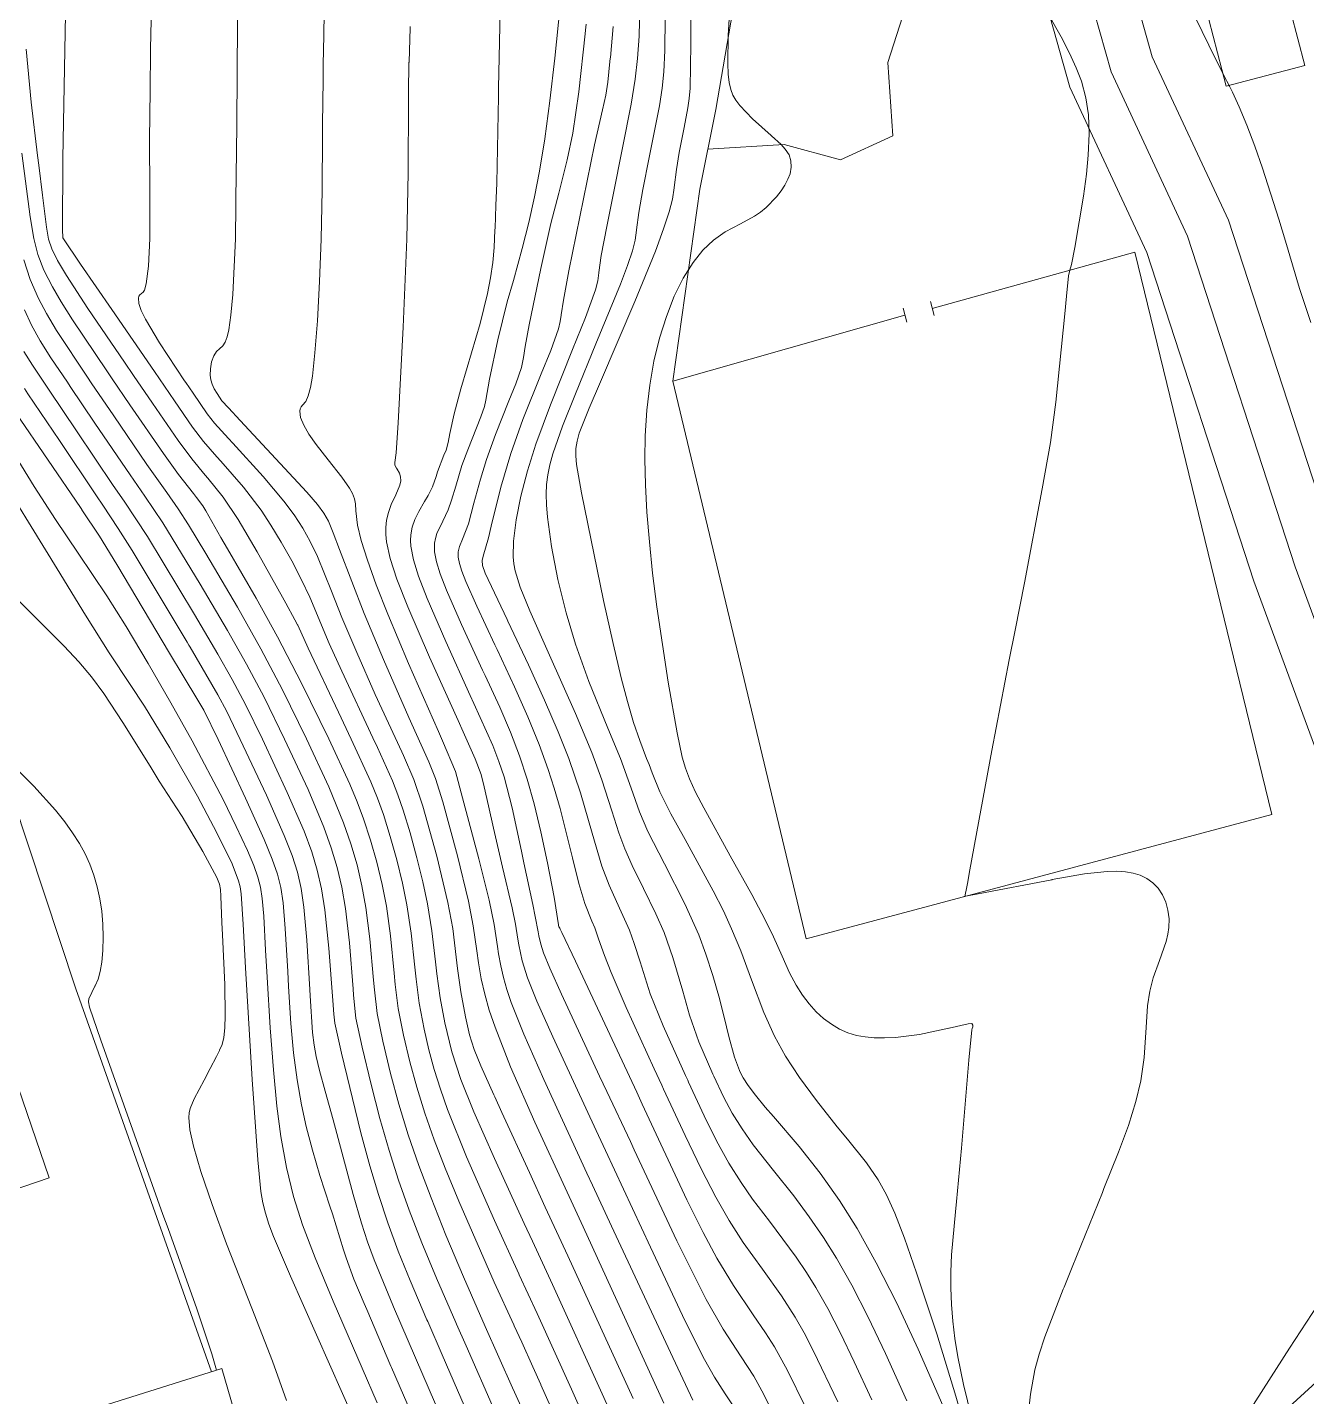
# Model space of a CAD drawing. Header units: metres. Extents: x 1233805 to 1234355, y 654698 to 655114.
# Drawn here: x 1234171.64 to 1234215.41, y 654965.38 to 655012.24 of the extents above; entities that cross this region are included whole.
import ezdxf

# ---------------------------------------------------------------- set-up
doc = ezdxf.new("R2010")
doc.units = ezdxf.units.M

msp = doc.modelspace()

# ---------------------------------------------------------------- linework, layer by layer
at = {"layer": 'ИИ_ГОРИЗОНТАЛИ_ОСН', "lineweight": 0}
for points, elevation in [([(1234181.818, 655014.294), (1234181.779, 655011.97), (1234181.763, 655010.956), (1234181.754, 655010.437), (1234181.736, 655008.909), (1234181.735, 655008.553), (1234181.722, 655006.662), (1234181.686, 655004.995), (1234181.632, 655003.539), (1234181.56, 655002.195), (1234181.479, 655001.101), (1234181.393, 655000.306), (1234181.327, 654999.915), (1234181.251, 654999.625), (1234181.165, 654999.434), (1234181.057, 654999.311), (1234181.003, 654999.257), (1234180.969, 654999.188), (1234180.955, 654999.102), (1234180.985, 654998.885), (1234181.092, 654998.62), (1234181.272, 654998.314), (1234181.522, 654997.967), (1234181.935, 654997.442), (1234182.4, 654996.849), (1234182.658, 654996.474), (1234182.76, 654996.284), (1234182.826, 654996.107), (1234182.862, 654995.932), (1234182.881, 654995.694), (1234182.934, 654995.203), (1234183.058, 654994.68), (1234183.272, 654994.001), (1234183.576, 654993.162), (1234183.974, 654992.157), (1234184.683, 654990.469), (1234185.7, 654988.139), (1234185.839, 654987.823), (1234186.289, 654986.774), (1234186.289, 654986.773), (1234186.29, 654986.771), (1234186.532, 654985.875), (1234187.084, 654983.789), (1234187.434, 654982.374), (1234187.61, 654981.537), (1234187.728, 654980.787), (1234187.764, 654980.532), (1234187.836, 654980.118), (1234187.927, 654979.722), (1234188.045, 654979.309), (1234188.194, 654978.868), (1234188.625, 654977.785), (1234189.309, 654976.235), (1234190.787, 654973.031), (1234190.98, 654972.616), (1234191.629, 654971.217), (1234193.64, 654966.89), (1234194.404, 654965.261)], 16.5), ([(1234172.95, 655013.303), (1234172.856, 655007.757), (1234172.838, 655005.246), (1234172.846, 655005.114), (1234172.847, 655005.109), (1234172.851, 655005.059), (1234172.853, 655005.038), (1234173.452, 655004.137), (1234174.526, 655002.579), (1234175.988, 655000.456), (1234176.671, 654999.458), (1234177.293, 654998.557), (1234177.664, 654998.068), (1234178.125, 654997.536), (1234178.257, 654997.39), (1234179.034, 654996.5), (1234179.633, 654995.713), (1234179.973, 654995.202), (1234180.325, 654994.622), (1234180.682, 654993.985), (1234181.02, 654993.334), (1234181.304, 654992.735), (1234181.566, 654992.108), (1234181.643, 654991.918), (1234181.969, 654991.149), (1234182.394, 654990.204), (1234183.462, 654987.922), (1234183.614, 654987.6), (1234184.13, 654986.456), (1234184.316, 654985.973), (1234184.496, 654985.445), (1234184.732, 654984.673), (1234184.965, 654983.824), (1234185.168, 654982.995), (1234185.328, 654982.248), (1234185.482, 654981.323), (1234185.605, 654980.255), (1234185.648, 654979.846), (1234185.759, 654979.027), (1234185.92, 654978.167), (1234186.157, 654977.177), (1234186.468, 654976.232), (1234186.915, 654975.126), (1234187.625, 654973.527), (1234188.642, 654971.301), (1234188.92, 654970.699), (1234189.603, 654969.214), (1234191.311, 654965.48), (1234192.387, 654963.074)], 15), ([(1234175.891, 655013.487), (1234175.855, 655011.507), (1234175.854, 655011.447), (1234175.837, 655010.076), (1234175.819, 655008.396), (1234175.83, 655006.614), (1234175.831, 655006.573), (1234175.826, 655005.016), (1234175.778, 655004.067), (1234175.707, 655003.457), (1234175.641, 655003.243), (1234175.599, 655003.181), (1234175.541, 655003.134), (1234175.487, 655003.09), (1234175.454, 655003.038), (1234175.437, 655002.972), (1234175.452, 655002.794), (1234175.531, 655002.554), (1234175.674, 655002.253), (1234176.161, 655001.437), (1234177.018, 655000.145), (1234177.06, 655000.084), (1234177.309, 654999.715), (1234177.793, 654999.01), (1234178.044, 654998.693), (1234178.524, 654998.163), (1234178.669, 654998.006), (1234179.71, 654996.863), (1234180.415, 654996.025), (1234180.766, 654995.555), (1234181.062, 654995.102), (1234181.318, 654994.645), (1234181.561, 654994.136), (1234182.047, 654992.94), (1234182.4, 654992.047), (1234182.908, 654990.842), (1234183.542, 654989.41), (1234184.446, 654987.451), (1234184.505, 654987.325), (1234184.867, 654986.497), (1234185.175, 654985.589), (1234185.654, 654983.878), (1234186.03, 654982.29), (1234186.191, 654981.396), (1234186.314, 654980.422), (1234186.36, 654980.026), (1234186.473, 654979.238), (1234186.627, 654978.373), (1234186.762, 654977.76), (1234186.921, 654977.264), (1234187.153, 654976.701), (1234187.603, 654975.703), (1234187.63, 654975.643), (1234187.875, 654975.107), (1234188.816, 654973.049), (1234189.36, 654971.868), (1234190.127, 654970.202), (1234192.366, 654965.319)], 15.5), ([(1234187.827, 655013.341), (1234187.761, 655010.161), (1234187.757, 655009.875), (1234187.697, 655006.911), (1234187.668, 655006.142), (1234187.639, 655005.368), (1234187.637, 655005.304), (1234187.611, 655004.703), (1234187.565, 655004.191), (1234187.49, 655003.667), (1234187.385, 655003.127), (1234187.126, 655002.1), (1234186.688, 655000.602), (1234186.47, 654999.869), (1234186.238, 654999.013), (1234186.092, 654998.34), (1234186.04, 654998.028), (1234186.039, 654998.027), (1234185.963, 654997.771), (1234185.892, 654997.599), (1234185.673, 654997.031), (1234185.62, 654996.866), (1234185.497, 654996.515), (1234185.347, 654996.213), (1234185.23, 654996.018), (1234185.028, 654995.675), (1234184.896, 654995.398), (1234184.805, 654995.131), (1234184.756, 654994.874), (1234184.747, 654994.682), (1234184.758, 654994.479), (1234184.845, 654994.018), (1234185.022, 654993.457), (1234185.322, 654992.694), (1234185.957, 654991.219), (1234186.793, 654989.378), (1234186.92, 654989.105), (1234187.563, 654987.667), (1234187.775, 654987.118), (1234187.951, 654986.59), (1234188.231, 654985.533), (1234188.542, 654984.051), (1234188.622, 654983.649), (1234188.928, 654982.224), (1234189.018, 654981.814), (1234189.118, 654981.282), (1234189.14, 654981.149), (1234189.204, 654980.869), (1234189.304, 654980.562), (1234189.515, 654980.044), (1234189.917, 654979.149), (1234191.219, 654976.348), (1234191.467, 654975.823), (1234192.271, 654974.108), (1234192.4, 654973.829), (1234193.863, 654970.714), (1234194.415, 654969.589), (1234194.867, 654968.708), (1234195.446, 654967.686), (1234196.061, 654966.741), (1234196.493, 654966.079), (1234196.772, 654965.576), (1234197.164, 654964.794)], 17.5), ([(1234192.592, 655012.965), (1234192.567, 655011.933), (1234192.52, 655011.173), (1234192.437, 655010.468), (1234192.295, 655009.611), (1234191.694, 655006.561), (1234191.463, 655005.419), (1234191.275, 655004.426), (1234191.194, 655003.85), (1234191.194, 655003.843), (1234191.153, 655003.563), (1234191.075, 655003.257), (1234190.738, 655002.313), (1234190.293, 655001.215), (1234189.534, 654999.326), (1234189.04, 654997.98), (1234188.753, 654997.067), (1234188.527, 654996.2), (1234188.364, 654995.389), (1234188.27, 654994.655), (1234188.256, 654994.115), (1234188.279, 654993.881), (1234188.325, 654993.641), (1234188.498, 654993.081), (1234188.827, 654992.274), (1234189.505, 654990.757), (1234190.396, 654988.759), (1234190.955, 654987.418), (1234191.295, 654986.492), (1234191.639, 654985.427), (1234191.882, 654984.67), (1234192.082, 654984.131), (1234192.333, 654983.559), (1234192.723, 654982.765), (1234193.145, 654981.904), (1234193.425, 654981.264), (1234193.73, 654980.407), (1234194.063, 654979.254), (1234194.295, 654978.439), (1234194.618, 654977.52), (1234195.097, 654976.419), (1234195.12, 654976.371), (1234195.129, 654976.349), (1234195.461, 654975.645), (1234195.759, 654975.085), (1234196.095, 654974.539), (1234196.475, 654973.998), (1234197.166, 654973.121), (1234197.86, 654972.25), (1234198.394, 654971.536), (1234198.881, 654970.828), (1234199.325, 654970.12), (1234199.846, 654969.195), (1234200.405, 654968.104), (1234201, 654966.852), (1234201.727, 654965.239)], 19.5), ([(1234194.338, 655012.84), (1234194.335, 655011.665), (1234194.314, 655010.157), (1234194.288, 655009.806), (1234194.239, 655009.484), (1234194.107, 655008.814), (1234193.939, 655007.959), (1234193.846, 655007.377), (1234193.772, 655006.761), (1234193.771, 655006.75), (1234193.714, 655006.355), (1234193.603, 655005.922), (1234193.41, 655005.338), (1234193.126, 655004.584), (1234192.42, 655002.857), (1234191.251, 655000.105), (1234190.865, 654999.204), (1234190.524, 654998.35), (1234190.447, 654998.077), (1234190.407, 654997.828), (1234190.4, 654997.573), (1234190.425, 654997.276), (1234190.596, 654996.306), (1234191.352, 654992.62), (1234191.678, 654991.148), (1234191.956, 654989.983), (1234192.171, 654989.167), (1234192.383, 654988.45), (1234192.592, 654987.83), (1234192.828, 654987.217), (1234192.909, 654987.015), (1234193.015, 654986.731), (1234193.279, 654986.073), (1234193.658, 654985.319), (1234194.143, 654984.445), (1234195.107, 654982.684), (1234195.453, 654982), (1234195.737, 654981.394), (1234196.053, 654980.631), (1234196.416, 654979.644), (1234196.835, 654978.523), (1234197.202, 654977.716), (1234197.583, 654977.036), (1234198.062, 654976.302), (1234198.637, 654975.515), (1234199.351, 654974.614), (1234199.696, 654974.193), (1234200.35, 654973.38), (1234200.75, 654972.802), (1234201.038, 654972.288), (1234201.322, 654971.659), (1234201.653, 654970.8), (1234202.068, 654969.619), (1234202.757, 654967.527), (1234203.412, 654965.401), (1234203.976, 654963.427)], 20.5), ([(1234195.684, 655013.091), (1234195.619, 655011.959), (1234195.603, 655011), (1234195.621, 655010.642), (1234195.656, 655010.349), (1234195.708, 655010.114), (1234195.781, 655009.916), (1234195.879, 655009.742), (1234196.019, 655009.559), (1234196.452, 655009.109), (1234197.09, 655008.538), (1234197.105, 655008.525), (1234197.437, 655008.235), (1234197.437, 655008.235), (1234197.437, 655008.235), (1234197.573, 655008.069), (1234197.701, 655007.871), (1234197.767, 655007.672), (1234197.779, 655007.457), (1234197.735, 655007.228), (1234197.663, 655007.042), (1234197.559, 655006.843), (1234197.427, 655006.639), (1234197.272, 655006.437), (1234196.916, 655006.071), (1234196.722, 655005.914), (1234196.523, 655005.777), (1234196.041, 655005.519), (1234195.516, 655005.239), (1234195.118, 655004.959), (1234194.752, 655004.612), (1234194.415, 655004.191), (1234194.082, 655003.655), (1234193.774, 655003.034), (1234193.502, 655002.345), (1234193.269, 655001.6), (1234193.079, 655000.816), (1234192.934, 654999.993), (1234192.833, 654999.139), (1234192.778, 654998.258), (1234192.767, 654997.458), (1234192.787, 654996.586), (1234192.838, 654995.644), (1234192.921, 654994.63), (1234193.034, 654993.557), (1234193.178, 654992.411), (1234193.57, 654989.825), (1234193.868, 654988.093), (1234194.049, 654987.262), (1234194.158, 654986.889), (1234194.299, 654986.519), (1234194.505, 654986.067), (1234194.781, 654985.524), (1234195.684, 654983.892), (1234196.427, 654982.561), (1234196.886, 654981.701), (1234197.173, 654981.112), (1234197.464, 654980.458), (1234197.722, 654979.883), (1234197.949, 654979.457), (1234198.163, 654979.122), (1234198.39, 654978.82), (1234198.631, 654978.553), (1234198.884, 654978.32), (1234199.149, 654978.122), (1234199.426, 654977.96), (1234199.715, 654977.833), (1234200.014, 654977.743), (1234200.301, 654977.689), (1234200.618, 654977.66), (1234200.963, 654977.654), (1234201.339, 654977.672), (1234202.166, 654977.778), (1234203.171, 654977.985), (1234203.175, 654977.986), (1234203.827, 654978.133), (1234203.956, 654978.15), (1234203.992, 654978.092), (1234203.985, 654978.035), (1234203.985, 654978.032), (1234203.972, 654977.976), (1234203.972, 654977.976), (1234203.957, 654977.931), (1234203.957, 654977.931), (1234203.857, 654976.898), (1234203.811, 654976.344), (1234203.604, 654973.882), (1234203.43, 654972.053), (1234203.395, 654971.71), (1234203.261, 654970.231), (1234203.236, 654969.653), (1234203.234, 654969.102), (1234203.256, 654968.534), (1234203.304, 654967.958), (1234203.378, 654967.364), (1234203.479, 654966.745), (1234203.673, 654965.797), (1234203.942, 654964.674)], 21), ([(1234190.756, 655012.347), (1234190.735, 655012.144), (1234190.722, 655012.017), (1234190.505, 655010.036), (1234190.297, 655008.62), (1234190.109, 655007.702), (1234189.82, 655006.562), (1234189.555, 655005.529), (1234189.203, 655003.982), (1234188.81, 655002.054), (1234188.671, 655001.312), (1234188.617, 655000.939), (1234188.617, 655000.935), (1234188.547, 655000.593), (1234188.35, 655000.042), (1234188.113, 654999.456), (1234187.651, 654998.3), (1234187.343, 654997.448), (1234187.138, 654996.78), (1234186.919, 654995.955), (1234186.728, 654995.252), (1234186.525, 654994.721), (1234186.425, 654994.469), (1234186.384, 654994.29), (1234186.384, 654994.105), (1234186.424, 654993.889), (1234186.506, 654993.626), (1234186.644, 654993.273), (1234187.013, 654992.432), (1234187.632, 654991.107), (1234187.708, 654990.947), (1234188.308, 654989.665), (1234188.761, 654988.642), (1234189.146, 654987.702), (1234189.459, 654986.847), (1234189.668, 654986.202), (1234189.87, 654985.507), (1234190.292, 654983.816), (1234190.505, 654982.943), (1234190.713, 654982.252), (1234190.957, 654981.647), (1234191.056, 654981.418), (1234191.186, 654981.046), (1234191.382, 654980.482), (1234191.612, 654979.897), (1234192.132, 654978.702), (1234193.091, 654976.594), (1234193.344, 654976.042), (1234193.406, 654975.906), (1234194.142, 654974.312), (1234194.694, 654973.171), (1234195.194, 654972.207), (1234195.648, 654971.411), (1234196.135, 654970.658), (1234196.791, 654969.74), (1234197.441, 654968.831), (1234197.909, 654968.1), (1234198.213, 654967.564), (1234198.541, 654966.937), (1234199.374, 654965.204)], 18.5), ([(1234206.589, 655012.65), (1234207.01, 655011.909), (1234207.302, 655011.352), (1234207.531, 655010.853), (1234207.704, 655010.394), (1234207.858, 655009.826), (1234207.946, 655009.24), (1234207.973, 655008.598), (1234207.941, 655007.862), (1234207.877, 655007.217), (1234207.778, 655006.462), (1234207.485, 655004.703), (1234207.37, 655004.128), (1234207.308, 655003.927), (1234207.307, 655003.926), (1234207.266, 655003.73), (1234207.194, 655003.039), (1234207.138, 655002.436), (1234206.836, 654999.416), (1234206.646, 654998.029), (1234206.368, 654996.443), (1234205.76, 654993.231), (1234205.435, 654991.604), (1234205.233, 654990.596), (1234204.643, 654987.497), (1234203.891, 654983.411), (1234203.804, 654982.937), (1234203.774, 654982.771), (1234203.733, 654982.548), (1234203.731, 654982.535), (1234203.724, 654982.501)], 21.5), ([(1234184.738, 655012.269), (1234184.737, 655012.222), (1234184.697, 655011.048), (1234184.696, 655011.035), (1234184.682, 655009.997), (1234184.682, 655009.752), (1234184.666, 655007.265), (1234184.617, 655004.985), (1234184.499, 655001.973), (1234184.328, 654998.703), (1234184.258, 654997.679), (1234184.213, 654997.342), (1234184.212, 654997.339), (1234184.212, 654997.261), (1234184.267, 654997.151), (1234184.289, 654997.119), (1234184.37, 654996.984), (1234184.409, 654996.857), (1234184.413, 654996.717), (1234184.381, 654996.566), (1234184.24, 654996.236), (1234184.091, 654995.908), (1234183.995, 654995.639), (1234183.931, 654995.376), (1234183.901, 654995.118), (1234183.902, 654994.887), (1234183.928, 654994.638), (1234184.053, 654994.065), (1234184.285, 654993.357), (1234184.66, 654992.404), (1234185.399, 654990.683), (1234186.374, 654988.513), (1234186.552, 654988.125), (1234186.963, 654987.21), (1234187.161, 654986.668), (1234187.272, 654986.252), (1234187.417, 654985.599), (1234187.585, 654984.831), (1234187.901, 654983.495), (1234188.226, 654982.112), (1234188.342, 654981.544), (1234188.424, 654981.035), (1234188.452, 654980.841), (1234188.566, 654980.295), (1234188.749, 654979.715), (1234189.072, 654978.909), (1234189.613, 654977.692), (1234191.099, 654974.482), (1234191.417, 654973.801), (1234192.955, 654970.499), (1234193.049, 654970.298), (1234194.134, 654967.986), (1234194.803, 654966.65), (1234195.15, 654966.041), (1234195.52, 654965.474), (1234195.785, 654965.069)], 17), ([(1234191.679, 655012.268), (1234191.588, 655011.209), (1234191.585, 655011.178), (1234191.574, 655011.075), (1234191.496, 655010.359), (1234191.431, 655009.917), (1234191.32, 655009.412), (1234191.049, 655008.214), (1234190.169, 655003.911), (1234189.979, 655002.901), (1234189.906, 655002.395), (1234189.905, 655002.389), (1234189.873, 655002.167), (1234189.811, 655001.925), (1234189.544, 655001.178), (1234189.224, 655000.385), (1234188.596, 654998.815), (1234188.179, 654997.657), (1234187.834, 654996.505), (1234187.51, 654995.167), (1234187.419, 654994.771), (1234187.239, 654994.144), (1234187.198, 654993.998), (1234187.213, 654993.824), (1234187.305, 654993.562), (1234188.052, 654991.971), (1234188.077, 654991.919), (1234188.784, 654990.426), (1234189.338, 654989.211), (1234189.8, 654988.135), (1234190.166, 654987.213), (1234190.567, 654986.044), (1234190.965, 654984.661), (1234191.293, 654983.537), (1234191.541, 654982.884), (1234191.897, 654982.101), (1234192.24, 654981.341), (1234192.404, 654980.89), (1234192.602, 654980.255), (1234192.953, 654979.168), (1234193.394, 654978.07), (1234194.154, 654976.375), (1234194.232, 654976.206), (1234194.26, 654976.145), (1234194.797, 654974.989), (1234195.224, 654974.134), (1234195.643, 654973.375), (1234196.061, 654972.705), (1234196.455, 654972.143), (1234197.027, 654971.385), (1234197.943, 654970.15), (1234198.296, 654969.626), (1234198.617, 654969.11), (1234199.023, 654968.392), (1234199.46, 654967.548), (1234199.93, 654966.575), (1234200.532, 654965.271)], 19), ([(1234171.593, 655011.491), (1234171.764, 655009.677), (1234171.982, 655007.858), (1234172.024, 655007.528), (1234172.151, 655006.496), (1234172.29, 655005.395), (1234172.365, 655004.992), (1234172.477, 655004.658), (1234172.668, 655004.263), (1234172.973, 655003.746), (1234173.705, 655002.621), (1234174.956, 655000.783), (1234175.266, 655000.33), (1234175.917, 654999.376), (1234176.793, 654998.104), (1234177.264, 654997.469), (1234177.725, 654996.909), (1234177.81, 654996.811), (1234178.34, 654996.161), (1234178.851, 654995.401), (1234179.504, 654994.293), (1234180.425, 654992.631), (1234180.48, 654992.531), (1234180.794, 654991.959), (1234180.885, 654991.788), (1234180.89, 654991.777), (1234181.246, 654990.997), (1234182.282, 654988.805), (1234182.722, 654987.876), (1234183.392, 654986.415), (1234183.616, 654985.861), (1234183.818, 654985.302), (1234184.056, 654984.552), (1234184.28, 654983.751), (1234184.473, 654982.955), (1234184.626, 654982.206), (1234184.774, 654981.241), (1234184.897, 654980.072), (1234184.936, 654979.665), (1234185.042, 654978.841), (1234185.212, 654977.961), (1234185.378, 654977.244), (1234185.558, 654976.577), (1234185.769, 654975.897), (1234186.014, 654975.201), (1234186.659, 654973.592), (1234187.62, 654971.412), (1234188.456, 654969.581), (1234188.469, 654969.553), (1234189.079, 654968.227), (1234190.257, 654965.64), (1234191.479, 654962.9)], 14.5), ([(1234171.516, 655004.288), (1234171.732, 655003.612), (1234172.015, 655002.963), (1234172.289, 655002.447), (1234172.636, 655001.864), (1234173.689, 655000.273), (1234173.822, 655000.079), (1234174.592, 654998.942), (1234175.725, 654997.277), (1234176.405, 654996.317), (1234176.798, 654995.762), (1234177.15, 654995.218), (1234177.741, 654994.234), (1234178.827, 654992.391), (1234179.627, 654990.975), (1234180.369, 654989.566), (1234181.192, 654987.887), (1234181.955, 654986.247), (1234182.46, 654985.015), (1234182.71, 654984.293), (1234182.917, 654983.58), (1234183.087, 654982.861), (1234183.222, 654982.122), (1234183.361, 654981.043), (1234183.486, 654979.63), (1234183.512, 654979.303), (1234183.602, 654978.496), (1234183.797, 654977.549), (1234184.063, 654976.439), (1234184.349, 654975.389), (1234184.673, 654974.336), (1234185.033, 654973.286), (1234185.449, 654972.18), (1234185.961, 654970.906), (1234186.562, 654969.481), (1234187.307, 654967.775), (1234188.242, 654965.683), (1234188.309, 654965.537), (1234189.697, 654962.459)], 13.5), ([(1234171.536, 655002.572), (1234171.781, 655002.051), (1234172.079, 655001.513), (1234172.444, 655000.929), (1234173.005, 655000.092), (1234173.1, 654999.953), (1234173.95, 654998.693), (1234175.15, 654996.921), (1234175.658, 654996.19), (1234176.272, 654995.286), (1234177.548, 654993.188), (1234178.489, 654991.594), (1234179.138, 654990.449), (1234179.735, 654989.314), (1234180.435, 654987.882), (1234181.242, 654986.152), (1234181.782, 654984.872), (1234182.038, 654984.159), (1234182.238, 654983.488), (1234182.395, 654982.811), (1234182.52, 654982.081), (1234182.658, 654980.909), (1234182.784, 654979.334), (1234182.799, 654979.123), (1234182.881, 654978.33), (1234183.09, 654977.343), (1234183.396, 654976.063), (1234183.701, 654974.899), (1234184.017, 654973.804), (1234184.342, 654972.79), (1234184.707, 654971.762), (1234185.14, 654970.644), (1234185.639, 654969.438), (1234186.296, 654967.921), (1234186.321, 654967.864), (1234186.648, 654967.116), (1234187.621, 654964.908)], 13), ([(1234171.518, 655001.146), (1234171.808, 655000.678), (1234172.292, 654999.954), (1234172.378, 654999.827), (1234173.319, 654998.428), (1234174.576, 654996.565), (1234174.948, 654996.02), (1234175.746, 654994.81), (1234177.355, 654992.142), (1234178.158, 654990.784), (1234178.648, 654989.923), (1234179.098, 654989.067), (1234179.678, 654987.877), (1234180.529, 654986.057), (1234181.103, 654984.728), (1234181.367, 654984.023), (1234181.559, 654983.394), (1234181.703, 654982.759), (1234181.818, 654982.039), (1234181.958, 654980.726), (1234182.087, 654978.942), (1234182.088, 654978.932), (1234182.121, 654978.468), (1234182.16, 654978.163), (1234182.382, 654977.137), (1234183.052, 654974.408), (1234183.36, 654973.274), (1234183.65, 654972.294), (1234183.971, 654971.324), (1234184.329, 654970.353), (1234184.735, 654969.349), (1234185.31, 654968.01), (1234185.335, 654967.954), (1234185.831, 654966.814), (1234187, 654964.133)], 12.5), ([(1234171.247, 654999.044), (1234173.452, 654995.803), (1234173.495, 654995.74), (1234173.5, 654995.732), (1234174.104, 654994.826), (1234174.694, 654993.858), (1234176.504, 654990.827), (1234176.968, 654990.049), (1234177.467, 654989.212), (1234177.67, 654988.871), (1234178.164, 654987.867), (1234179.106, 654985.866), (1234179.745, 654984.441), (1234180.016, 654983.778), (1234180.192, 654983.264), (1234180.306, 654982.801), (1234180.385, 654982.28), (1234180.463, 654981.4), (1234180.549, 654979.931), (1234180.576, 654979.416), (1234180.655, 654978.155), (1234180.746, 654977.144), (1234180.865, 654976.216), (1234181.015, 654975.362), (1234181.18, 654974.62), (1234181.392, 654973.816), (1234181.648, 654972.953), (1234181.989, 654971.894), (1234182.075, 654971.632), (1234182.459, 654970.399), (1234182.541, 654970.127), (1234182.813, 654969.399), (1234183.161, 654968.57), (1234183.251, 654968.36), (1234184.079, 654966.426), (1234184.101, 654966.374), (1234185.179, 654963.879)], 11.5), ([(1234170.685, 654998.447), (1234171.868, 654996.522), (1234172.596, 654995.397), (1234173.38, 654994.244), (1234174.356, 654992.79), (1234175.016, 654991.732), (1234175.77, 654990.471), (1234176.549, 654989.123), (1234177.273, 654987.827), (1234178.333, 654985.812), (1234178.787, 654984.889), (1234179.164, 654984.075), (1234179.384, 654983.556), (1234179.525, 654983.161), (1234179.613, 654982.816), (1234179.671, 654982.432), (1234179.724, 654981.817), (1234179.791, 654980.655), (1234179.841, 654979.735), (1234179.946, 654978.004), (1234180.056, 654976.568), (1234180.179, 654975.325), (1234180.314, 654974.283), (1234180.505, 654973.218), (1234180.746, 654972.234), (1234181.054, 654971.262), (1234181.482, 654970.133), (1234182.099, 654968.649), (1234183.096, 654966.353), (1234183.612, 654965.172)], 11), ([(1234170.377, 654997.402), (1234172.656, 654993.707), (1234173.626, 654992.122), (1234174.436, 654990.836), (1234175.157, 654989.748), (1234175.644, 654989.013), (1234176.516, 654987.583), (1234177.456, 654985.934), (1234178.122, 654984.678), (1234178.64, 654983.608), (1234178.867, 654983.037), (1234178.923, 654982.822), (1234178.958, 654982.584), (1234179.024, 654981.543), (1234179.105, 654980.054), (1234179.333, 654976.233), (1234179.522, 654973.485), (1234179.63, 654972.397), (1234179.697, 654972.015), (1234179.784, 654971.658), (1234179.901, 654971.287), (1234180.062, 654970.857), (1234180.639, 654969.502), (1234184.205, 654961.467)], 10.5), ([(1234170.824, 654987.296), (1234171.862, 654986.267), (1234172.602, 654985.446), (1234172.915, 654985.055), (1234173.186, 654984.678), (1234173.419, 654984.313), (1234173.613, 654983.958), (1234173.777, 654983.598), (1234173.916, 654983.22), (1234174.03, 654982.825), (1234174.119, 654982.414), (1234174.182, 654981.989), (1234174.22, 654981.55), (1234174.232, 654981.101), (1234174.217, 654980.644), (1234174.182, 654980.25), (1234174.128, 654979.928), (1234174.056, 654979.672), (1234173.952, 654979.433), (1234173.949, 654979.428), (1234173.74, 654978.993), (1234173.723, 654978.896), (1234173.766, 654978.704), (1234174.145, 654977.576), (1234176.277, 654971.615), (1234176.452, 654971.129), (1234177.433, 654968.383), (1234177.948, 654966.844), (1234178.113, 654966.283)], 9.5), ([(1234203.687, 654982.491), (1234204.17, 654982.584), (1234206.697, 654983.071), (1234206.701, 654983.072), (1234207.808, 654983.269), (1234208.584, 654983.352), (1234208.919, 654983.358), (1234209.217, 654983.339), (1234209.48, 654983.296), (1234209.711, 654983.228), (1234209.943, 654983.115), (1234210.15, 654982.965), (1234210.329, 654982.777), (1234210.476, 654982.555), (1234210.59, 654982.301), (1234210.666, 654982.024), (1234210.703, 654981.732), (1234210.698, 654981.436), (1234210.665, 654981.203), (1234210.604, 654980.953), (1234210.376, 654980.305), (1234210.163, 654979.716), (1234210.042, 654979.252), (1234209.972, 654978.749), (1234209.926, 654978.007), (1234209.858, 654976.99), (1234209.739, 654976.189), (1234209.567, 654975.476), (1234209.312, 654974.663), (1234208.975, 654973.742), (1234208.476, 654972.5), (1234208.422, 654972.368), (1234207.387, 654969.808), (1234207.112, 654969.122), (1234207.085, 654969.056), (1234206.456, 654967.427), (1234206.26, 654966.829), (1234206.116, 654966.298), (1234205.962, 654965.468), (1234205.841, 654964.343)], 21.5)]:
    msp.add_lwpolyline(points, dxfattribs=dict(at, elevation=elevation))
at = {"layer": 'ИИ_ГОРИЗОНТАЛИ_УТОЛЩ', "lineweight": 0}
for points, elevation in [([(1234178.844, 655014.664), (1234178.818, 655010.485), (1234178.802, 655009.083), (1234178.789, 655007.821), (1234178.787, 655007.353), (1234178.756, 655005.006), (1234178.664, 655003.099), (1234178.601, 655002.394), (1234178.53, 655001.89), (1234178.472, 655001.643), (1234178.403, 655001.46), (1234178.323, 655001.335), (1234178.21, 655001.237), (1234178.107, 655001.147), (1234178.016, 655000.998), (1234177.943, 655000.789), (1234177.899, 655000.555), (1234177.892, 655000.335), (1234177.914, 655000.178), (1234177.96, 655000.024), (1234178.029, 654999.873), (1234178.132, 654999.703), (1234178.293, 654999.462), (1234178.517, 654999.22), (1234178.924, 654998.789), (1234181.197, 654996.337), (1234181.564, 654995.912), (1234181.783, 654995.614), (1234181.938, 654995.334), (1234182.102, 654994.938), (1234182.314, 654994.369), (1234183.158, 654992.177), (1234183.818, 654990.605), (1234184.691, 654988.616), (1234185.374, 654987.1), (1234185.397, 654987.049), (1234185.605, 654986.539), (1234185.854, 654985.732), (1234186.354, 654983.89), (1234186.732, 654982.332), (1234186.896, 654981.496), (1234187.02, 654980.639), (1234187.076, 654980.223), (1234187.169, 654979.674), (1234187.288, 654979.149), (1234187.443, 654978.603), (1234187.639, 654978.021), (1234188.175, 654976.666), (1234189.004, 654974.778), (1234190.106, 654972.374), (1234190.651, 654971.19), (1234193.42, 654965.158)], 16), ([(1234189.872, 655012.977), (1234189.687, 655011.187), (1234189.516, 655009.719), (1234189.341, 655008.425), (1234189.164, 655007.322), (1234188.995, 655006.444), (1234188.798, 655005.565), (1234188.572, 655004.676), (1234188.267, 655003.581), (1234188.06, 655002.844), (1234187.735, 655001.546), (1234187.451, 655000.197), (1234187.328, 654999.484), (1234187.328, 654999.481), (1234187.283, 654999.261), (1234187.156, 654998.907), (1234187.003, 654998.528), (1234186.706, 654997.786), (1234186.508, 654997.24), (1234186.296, 654996.534), (1234186.155, 654996.054), (1234186.037, 654995.732), (1234185.852, 654995.345), (1234185.652, 654994.914), (1234185.599, 654994.744), (1234185.57, 654994.582), (1234185.571, 654994.292), (1234185.634, 654993.953), (1234185.764, 654993.542), (1234185.983, 654992.983), (1234186.495, 654991.802), (1234187.213, 654990.242), (1234187.3, 654990.057), (1234187.801, 654988.971), (1234188.165, 654988.121), (1234188.477, 654987.305), (1234188.741, 654986.512), (1234188.98, 654985.669), (1234189.212, 654984.712), (1234189.437, 654983.652), (1234189.659, 654982.467), (1234189.81, 654981.521), (1234189.811, 654981.517), (1234189.828, 654981.458), (1234189.836, 654981.448), (1234189.86, 654981.409), (1234189.87, 654981.381), (1234189.91, 654981.286), (1234189.925, 654981.259), (1234190.399, 654980.287), (1234192.487, 654975.801), (1234192.676, 654975.389), (1234194.207, 654972.117), (1234194.763, 654971.001), (1234195.234, 654970.118), (1234195.796, 654969.18), (1234196.476, 654968.18), (1234196.9, 654967.566), (1234197.201, 654967.089), (1234197.645, 654966.279), (1234198.251, 654965.045)], 18), ([(1234193.46, 655012.577), (1234193.446, 655011.441), (1234193.417, 655010.713), (1234193.365, 655010.157), (1234193.267, 655009.548), (1234192.92, 655007.785), (1234192.701, 655006.689), (1234192.561, 655005.904), (1234192.483, 655005.306), (1234192.482, 655005.296), (1234192.433, 655004.959), (1234192.339, 655004.59), (1234192.174, 655004.092), (1234191.932, 655003.449), (1234191.095, 655001.405), (1234190.389, 654999.694), (1234189.953, 654998.592), (1234189.62, 654997.64), (1234189.518, 654997.268), (1234189.448, 654996.928), (1234189.406, 654996.599), (1234189.39, 654996.263), (1234189.399, 654995.9), (1234189.433, 654995.48), (1234189.574, 654994.471), (1234189.794, 654993.344), (1234190.072, 654992.208), (1234190.391, 654991.129), (1234190.847, 654989.855), (1234191.504, 654988.251), (1234191.932, 654987.217), (1234192.296, 654986.198), (1234192.584, 654985.389), (1234192.87, 654984.725), (1234193.436, 654983.615), (1234194.139, 654982.241), (1234194.609, 654981.187), (1234194.858, 654980.519), (1234195.094, 654979.789), (1234195.316, 654979), (1234195.558, 654978.03), (1234195.636, 654977.71), (1234195.831, 654976.995), (1234196.004, 654976.542), (1234196.007, 654976.535), (1234196.009, 654976.532), (1234196.131, 654976.286), (1234196.298, 654976.029), (1234196.548, 654975.699), (1234196.888, 654975.291), (1234197.171, 654974.967), (1234198.046, 654973.942), (1234198.764, 654973.026), (1234199.428, 654972.088), (1234200.033, 654971.13), (1234200.687, 654969.964), (1234201.386, 654968.582), (1234202.123, 654967.004), (1234202.966, 654965.081)], 20), ([(1234211.602, 655012.586), (1234212.305, 655011.144), (1234212.672, 655010.425), (1234212.687, 655010.395), (1234212.739, 655010.29), (1234212.755, 655010.258), (1234212.769, 655010.229), (1234212.872, 655010.019), (1234213.101, 655009.52), (1234213.361, 655008.895), (1234213.637, 655008.178), (1234213.907, 655007.419), (1234214.463, 655005.672), (1234214.685, 655004.919), (1234215.17, 655003.3), (1234215.558, 655002.136)], 22), ([(1234171.45, 655007.931), (1234171.728, 655005.752), (1234171.854, 655005.017), (1234171.998, 655004.461), (1234172.201, 655003.932), (1234172.494, 655003.355), (1234172.793, 655002.843), (1234173.183, 655002.225), (1234174.355, 655000.481), (1234174.544, 655000.205), (1234175.143, 654999.323), (1234176.293, 654997.651), (1234176.812, 654996.942), (1234177.325, 654996.283), (1234177.43, 654996.153), (1234177.644, 654995.864), (1234177.742, 654995.692), (1234178.258, 654994.785), (1234178.487, 654994.391), (1234179.461, 654992.699), (1234180.193, 654991.378), (1234181.018, 654989.793), (1234181.949, 654987.891), (1234182.669, 654986.34), (1234182.921, 654985.737), (1234183.139, 654985.158), (1234183.382, 654984.425), (1234183.598, 654983.669), (1234183.78, 654982.91), (1234183.924, 654982.164), (1234184.067, 654981.149), (1234184.19, 654979.868), (1234184.224, 654979.484), (1234184.322, 654978.666), (1234184.505, 654977.755), (1234184.722, 654976.838), (1234184.961, 654975.968), (1234185.24, 654975.078), (1234185.56, 654974.17), (1234185.934, 654973.2), (1234186.4, 654972.069), (1234187.615, 654969.296), (1234188.279, 654967.839), (1234188.296, 654967.805), (1234188.555, 654967.239), (1234188.932, 654966.404), (1234189.203, 654965.801), (1234189.209, 654965.789), (1234190.571, 654962.725)], 14), ([(1234171.534, 654999.881), (1234171.655, 654999.701), (1234172.734, 654998.095), (1234174.001, 654996.208), (1234174.221, 654995.882), (1234174.749, 654995.091), (1234175.22, 654994.334), (1234177.102, 654991.194), (1234177.161, 654991.095), (1234177.203, 654991.026), (1234178.159, 654989.397), (1234178.457, 654988.831), (1234178.921, 654987.872), (1234179.817, 654985.961), (1234180.424, 654984.585), (1234180.693, 654983.896), (1234180.876, 654983.323), (1234181.004, 654982.766), (1234181.098, 654982.129), (1234181.201, 654980.998), (1234181.301, 654979.314), (1234181.312, 654979.097), (1234181.396, 654977.839), (1234181.448, 654977.408), (1234181.514, 654977.021), (1234181.628, 654976.542), (1234181.828, 654975.834), (1234182.106, 654974.858), (1234182.399, 654973.749), (1234182.784, 654972.302), (1234183.067, 654971.321), (1234183.274, 654970.683), (1234183.5, 654970.064), (1234184.146, 654968.506), (1234184.17, 654968.451), (1234184.917, 654966.709), (1234185.6, 654965.119)], 12), ([(1234170.487, 654993.441), (1234172.084, 654991.869), (1234172.895, 654991.059), (1234173.401, 654990.521), (1234173.829, 654990.011), (1234174.248, 654989.445), (1234174.909, 654988.447), (1234175.835, 654986.956), (1234176.149, 654986.444), (1234176.741, 654985.525), (1234176.932, 654985.236), (1234177.64, 654984.041), (1234178.115, 654983.141), (1234178.21, 654982.914), (1234178.245, 654982.736), (1234178.255, 654982.506), (1234178.292, 654981.605), (1234178.314, 654981.179), (1234178.39, 654979.481), (1234178.41, 654978.427), (1234178.396, 654977.999), (1234178.361, 654977.671), (1234178.306, 654977.435), (1234178.217, 654977.233), (1234178.215, 654977.229), (1234178.105, 654977.017), (1234177.893, 654976.608), (1234177.686, 654976.214), (1234177.346, 654975.567), (1234177.207, 654975.246), (1234177.176, 654975.096), (1234177.163, 654974.932), (1234177.199, 654974.512), (1234177.32, 654973.951), (1234177.575, 654973.086), (1234177.956, 654971.959), (1234178.452, 654970.609), (1234179.039, 654969.1), (1234179.314, 654968.413), (1234180.03, 654966.594), (1234180.506, 654965.25)], 10), ([(1234216.769, 654969.999), (1234214.827, 654967.039), (1234213.224, 654964.545)], 22)]:
    msp.add_lwpolyline(points, dxfattribs=dict(at, elevation=elevation))
at = {"layer": 'ИИ_ДОРОГИ_АД', "lineweight": 0}
for points in [[(1234232.181, 654931.059), (1234231.485, 654941.469), (1234231.11, 654949.912), (1234230.652, 654951.474), (1234229.474, 654955.346), (1234226.561, 654963.578), (1234225.266, 654966.668), (1234223.067, 654971.575), (1234219.932, 654978.035), (1234216.64, 654985.051), (1234213.606, 654993.282), (1234209.939, 655004.539), (1234207.31, 655010.19), (1234205.734, 655015.792), (1234208.622, 655016.604)], [(1234234.91, 654935.201), (1234234.481, 654941.636), (1234234.091, 654950.407), (1234233.527, 654952.332), (1234232.324, 654956.283), (1234229.361, 654964.659), (1234228.019, 654967.862), (1234225.786, 654972.844), (1234222.64, 654979.327), (1234219.411, 654986.209), (1234216.441, 654994.266), (1234212.736, 655005.64), (1234210.132, 655011.235), (1234208.622, 655016.604)]]:
    msp.add_lwpolyline(points, dxfattribs=at)
at = {"layer": 'ИИ_ДОРОГИ_АД_ОСИ', "lineweight": 0}
msp.add_lwpolyline([(1234233.545, 654933.129), (1234232.983, 654941.553), (1234232.6, 654950.16), (1234232.09, 654951.903), (1234230.899, 654955.814), (1234227.961, 654964.119), (1234226.643, 654967.265), (1234224.427, 654972.209), (1234221.286, 654978.681), (1234218.026, 654985.63), (1234215.023, 654993.774), (1234211.337, 655005.09), (1234208.721, 655010.713), (1234207.178, 655016.198)], dxfattribs=at)
at = {"layer": 'ИИ_ЛЭП_НН', "lineweight": 0}
msp.add_lwpolyline([(1234238.68, 654986.811), (1234209.864, 654960.512), (1234196.274, 654950.12)], dxfattribs=at)
at = {"layer": 'ИИ_ОГРАДЫ', "lineweight": 0}
for points in [[(1234201.14, 655031.288), (1234200.803, 655029.095), (1234198.735, 655029.395), (1234196.865, 655019.131), (1234195.192, 655009.426), (1234194.653, 655006.705), (1234193.724, 655000.128)], [(1234194.922, 655008.066), (1234197.537, 655008.226), (1234199.467, 655007.7), (1234201.256, 655008.525), (1234201.081, 655011.033), (1234202.503, 655015.48), (1234202.819, 655017.988), (1234196.865, 655019.131)], [(1234201.669, 655002.389), (1234193.724, 655000.128), (1234198.289, 654981.05), (1234214.225, 654985.305), (1234209.533, 655004.547), (1234202.602, 655002.615)], [(1234177.935, 654966.227), (1234173.297, 654979.33), (1234165.213, 655003.731)], [(1234201.604, 655002.631), (1234201.734, 655002.148)], [(1234202.537, 655002.857), (1234202.667, 655002.374)]]:
    msp.add_lwpolyline(points, dxfattribs=at)
at = {"layer": 'ИИ_СТРОЕНИЕ', "lineweight": 0}
for points in [[(1234211.47, 655014.805), (1234212.663, 655010.23), (1234215.346, 655010.93), (1234214.154, 655015.505), (1234211.47, 655014.805)], [(1234155.422, 654979.885), (1234168.448, 654984.346), (1234172.378, 654972.87), (1234168.798, 654971.644), (1234168.125, 654969.263), (1234168.376, 654967.511), (1234167.69, 654967.25), (1234166.302, 654966.723), (1234165.706, 654966.496), (1234164.871, 654968.164), (1234162.917, 654969.63), (1234159.352, 654968.409), (1234155.422, 654979.885)], [(1234178.287, 654966.338), (1234181.025, 654956.914), (1234175.083, 654955.257), (1234172.536, 654964.524), (1234178.287, 654966.338)]]:
    msp.add_lwpolyline(points, dxfattribs=at)

doc.saveas('drawing.dxf')
